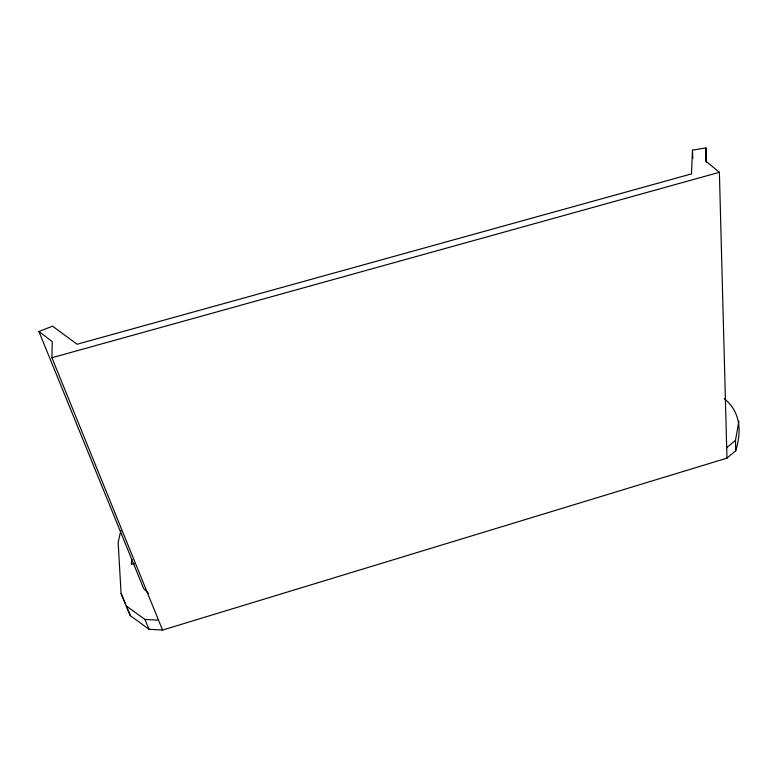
<?xml version="1.0" encoding="UTF-8"?>
<svg xmlns="http://www.w3.org/2000/svg" width="778" height="778" viewBox="0 0 778 778"><rect width="100%" height="100%" fill="white"/><g stroke="black" fill="none" stroke-linecap="round" stroke-linejoin="round"><path stroke-width="1.17" d="M724.337 398.608C740.889 412.311 741.599 431.508 735.706 450.802L726.963 458.135L162.544 630.073L51.922 357.734L52.243 341.6L38.9 331.496L52.544 326.167L77.11 344.246L691.486 173.912L692.478 150.144L705.918 147.927L706.405 162.476M705.918 147.927L705.646 160.988L719.378 172.308L726.963 458.135M131.861 559.518L131.229 564.293L134.526 563.632M735.706 450.802L735.482 440.358L738.905 421.17M120.833 530.606L118.159 542.412L121.086 593.526L130.325 615.67L149.016 629.266L162.544 630.073M726.681 447.69L735.482 440.358M51.922 357.734L719.378 172.308M130.325 615.67L126.192 605.906L144.941 619.424L158.527 620.202M148.598 593.439L143.687 588.654L38.9 331.496M121.086 593.526L125.2 603.222M144.941 619.424L149.016 629.266M692.478 150.144L692.809 158.615"/></g></svg>
